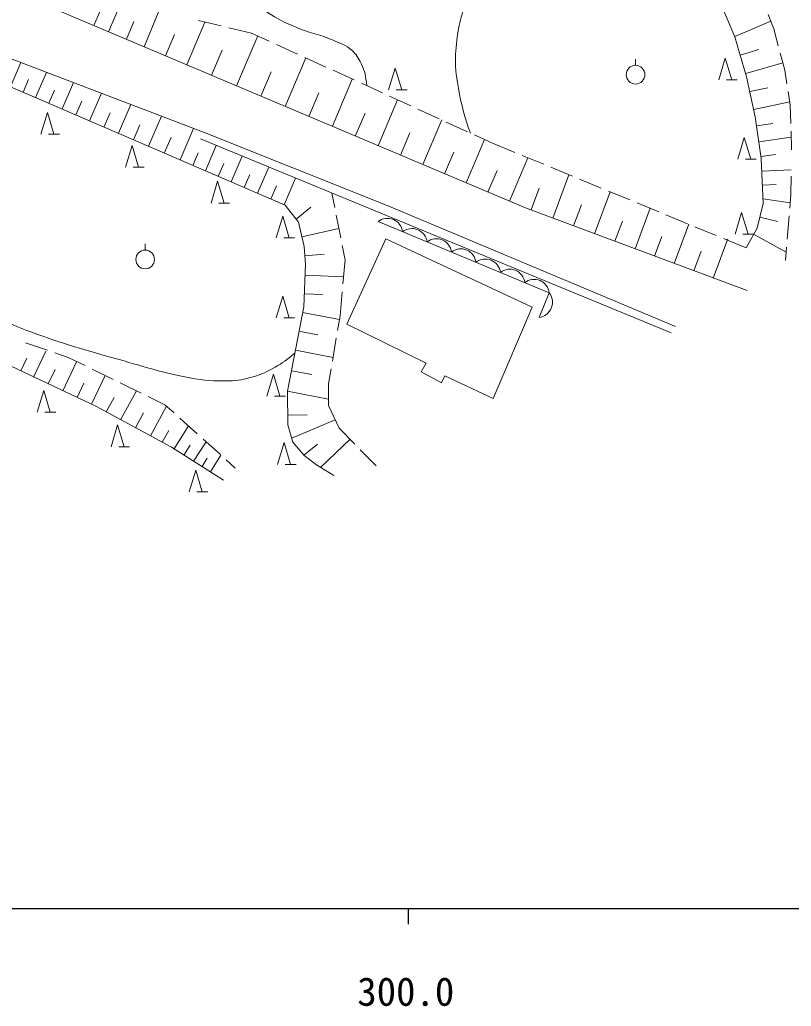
# Model space of a CAD drawing. Units: millimetres, scale not verified. Extents: x 40000 to 680000, y 20000 to 380000.
# Drawn here: x 343040 to 392611, y 198715 to 262092 of the extents above; entities that cross this region are included whole.
import ezdxf
from ezdxf.enums import TextEntityAlignment as Align

# ---------------------------------------------------------------- set-up
doc = ezdxf.new("R2010")
doc.units = ezdxf.units.MM
doc.header["$LTSCALE"] = 1000
doc.layers.add('M-TTL-BAND', color=7, linetype='Continuous', lineweight=25)
doc.layers.add('M-WORK', color=1, linetype='Continuous', lineweight=13)
doc.styles.add('ＭＳ ゴシック', font='')
doc.styles.get('ＭＳ ゴシック').set_extended_font_data('MS Gothic')

msp = doc.modelspace()

# ---------------------------------------------------------------- linework, layer by layer
at = {"layer": 'M-TTL-BAND'}
for p, q in [((40000, 205000), (579000, 205000)), ((368000, 205000), (368000, 204000))]:
    msp.add_line(p, q, dxfattribs=at)
at = {"layer": 'M-WORK'}
for p, q in [((348752, 261321), (349549, 263206)), ((388985, 260993), (388009, 263303)), ((345509, 262691), (375526, 250006)), ((347810, 261719), (348208, 262662)), ((351025, 260360), (351986, 262633)), ((391136, 262432), (391493, 261511)), ((349889, 260840), (350369, 261977)), ((353767, 259201), (354925, 261943)), ((354532, 262035), (355992, 261692)), ((388977, 261011), (391305, 261995)), ((352396, 259781), (352975, 261151)), ((356479, 261578), (357934, 261236)), ((357934, 261236), (359076, 260714)), ((391493, 261511), (391779, 260418)), ((354948, 254830), (339994, 260525)), ((356976, 257845), (358332, 261054)), ((359530, 260507), (360895, 259883)), ((389741, 258424), (388985, 260993)), ((355371, 258523), (356049, 260128)), ((389330, 259821), (390521, 260172)), ((391905, 259935), (392190, 258842)), ((342443, 257789), (343111, 259338)), ((360095, 256527), (361413, 259646)), ((361349, 259676), (362714, 259052)), ((382606, 259163), (382606, 259563)), ((387951, 258224), (388371, 259624)), ((388371, 259624), (388791, 258224)), ((389681, 258630), (392062, 259332)), ((344062, 257090), (344761, 258710)), ((358535, 257186), (359194, 258746)), ((363169, 258844), (364533, 258221)), ((366743, 257590), (367163, 258990)), ((367163, 258990), (367583, 257590)), ((392190, 258842), (392330, 257974)), ((340887, 258460), (360089, 250174)), ((343252, 257439), (343602, 258249)), ((345756, 256359), (346487, 258053)), ((363127, 255246), (364409, 258278)), ((364988, 258013), (366352, 257390)), ((389141, 258224), (388441, 258224)), ((390299, 255856), (389741, 258424)), ((344909, 256725), (345274, 257571)), ((347526, 255595), (348291, 257366)), ((361611, 255886), (362252, 257402)), ((367933, 257590), (367233, 257590)), ((389947, 257476), (391106, 257727)), ((392409, 257480), (392549, 256612)), ((346641, 255977), (347023, 256862)), ((366075, 254000), (367320, 256948)), ((366807, 257182), (368171, 256559)), ((390199, 256317), (392515, 256820)), ((344401, 254733), (344821, 256133)), ((344821, 256133), (345241, 254733)), ((348452, 255196), (348852, 256121)), ((349378, 254796), (350177, 256647)), ((364601, 254623), (365224, 256097)), ((368626, 256351), (369990, 255728)), ((392549, 256612), (392582, 255429)), ((351313, 253961), (352149, 255896)), ((368940, 252789), (370151, 255654)), ((370445, 255520), (371809, 254897)), ((390677, 253181), (390299, 255856)), ((390380, 255284), (391419, 255431)), ((350345, 254378), (350763, 255346)), ((353337, 253087), (354211, 255111)), ((366655, 250151), (354948, 254830)), ((367507, 253395), (368113, 254827)), ((392596, 254929), (392628, 253745)), ((345591, 254733), (344891, 254733)), ((352325, 253524), (352762, 254536)), ((354654, 254432), (384899, 241968)), ((371725, 251612), (372902, 254397)), ((372264, 254689), (373405, 254167)), ((373405, 254167), (374856, 253568)), ((389170, 253127), (389590, 254527)), ((389590, 254527), (390010, 253127)), ((390527, 254244), (392606, 254538)), ((349837, 252613), (350257, 254013)), ((350257, 254013), (350677, 252613)), ((354152, 252736), (354503, 253550)), ((354967, 252384), (355670, 254014)), ((370332, 252201), (370921, 253593)), ((356623, 251669), (357338, 253326)), ((374514, 250434), (375692, 253222)), ((375318, 253377), (376704, 252804)), ((390360, 253127), (389660, 253127)), ((390660, 253304), (391599, 253437)), ((390810, 250287), (390677, 253181)), ((351027, 252613), (350327, 252613)), ((355795, 252027), (356152, 252855)), ((358308, 250942), (359035, 252627)), ((373119, 251023), (373709, 252417)), ((377166, 252613), (378552, 252040)), ((390715, 252358), (392610, 252445)), ((355333, 250313), (355753, 251713)), ((355753, 251713), (356173, 250313)), ((357466, 251306), (357829, 252148)), ((360021, 250203), (360760, 251916)), ((377281, 249351), (378321, 252136)), ((379014, 251849), (380401, 251276)), ((392605, 252051), (392589, 250858)), ((359164, 250573), (359534, 251429)), ((375889, 249870), (376409, 251263)), ((379973, 248346), (380978, 251038)), ((380863, 251085), (382249, 250512)), ((390756, 251470), (391643, 251510)), ((363276, 250034), (363095, 250953)), ((390796, 250582), (392543, 250324)), ((392589, 250858), (392515, 249983)), ((356523, 250313), (355823, 250313)), ((360089, 250174), (360957, 249093)), ((360804, 249283), (361752, 250045)), ((385168, 242386), (366655, 250151)), ((375526, 250006), (389773, 244689)), ((378627, 248849), (379129, 250194)), ((382574, 247376), (383545, 249977)), ((382711, 250322), (384097, 249749)), ((390412, 248707), (390810, 250287)), ((359514, 248073), (359934, 249473)), ((359934, 249473), (360354, 248073)), ((360957, 249093), (361311, 247521)), ((363662, 248072), (363372, 249544)), ((381274, 247861), (381759, 249162)), ((384560, 249558), (385946, 248985)), ((389000, 248306), (389420, 249706)), ((389420, 249706), (389840, 248306)), ((390591, 249418), (391746, 249127)), ((392473, 249485), (392346, 247990)), ((361170, 248145), (363542, 248679)), ((385088, 246438), (386026, 248951)), ((386408, 248794), (387794, 248221)), ((389706, 247431), (390412, 248707)), ((360704, 248073), (360004, 248073)), ((364046, 242529), (366552, 248013)), ((366552, 248013), (375973, 243637)), ((383831, 246907), (384300, 248164)), ((387602, 245499), (388540, 248013)), ((388256, 248030), (389706, 247431)), ((390190, 248306), (389490, 248306)), ((390190, 248306), (392276, 247154)), ((351098, 247293), (351098, 247693)), ((361311, 247521), (361403, 246393)), ((363939, 246662), (363758, 247581)), ((386345, 245968), (386814, 247225)), ((392304, 247492), (392230, 246617)), ((361360, 246927), (362592, 247028)), ((363802, 245119), (363939, 246662)), ((361403, 246393), (361284, 243645)), ((361373, 245693), (363843, 245585)), ((359514, 242936), (359934, 244336)), ((359934, 244336), (360354, 242936)), ((361321, 244490), (362523, 244438)), ((363620, 243078), (363757, 244621)), ((361284, 243645), (360235, 238222)), ((375973, 243637), (373464, 237750)), ((360704, 242936), (360004, 242936)), ((361216, 243294), (363580, 242837)), ((363459, 242121), (363620, 243078)), ((369163, 240040), (364046, 242529)), ((360982, 242082), (362193, 241848)), ((363128, 240148), (363376, 241628)), ((344829, 240854), (343409, 241337)), ((360748, 240871), (363170, 240403)), ((341220, 240421), (347970, 237235)), ((343106, 239531), (343497, 240361)), ((343935, 239140), (344719, 240800)), ((346158, 240401), (345302, 240693)), ((347244, 239869), (346158, 240401)), ((344867, 238700), (345307, 239632)), ((345799, 238260), (346679, 240124)), ((349040, 238988), (347693, 239649)), ((362884, 238698), (363045, 239655)), ((368825, 239463), (369163, 240040)), ((347653, 237385), (348528, 239239)), ((358917, 237918), (359337, 239318)), ((359337, 239318), (359757, 237918)), ((360492, 239547), (361816, 239291)), ((370139, 238766), (368825, 239463)), ((370358, 239224), (370139, 238766)), ((373464, 237750), (370358, 239224)), ((346726, 237822), (347164, 238750)), ((350836, 238108), (349489, 238768)), ((362884, 237304), (362884, 238698)), ((344163, 236873), (344583, 238273)), ((344583, 238273), (345003, 236873)), ((348593, 236898), (349097, 237829)), ((349524, 236394), (350532, 238256)), ((352371, 237355), (351285, 237887)), ((360107, 237918), (359407, 237918)), ((360235, 238222), (360255, 236072)), ((360236, 238223), (362884, 237711)), ((347970, 237235), (352789, 234627)), ((351433, 235361), (352466, 237269)), ((352957, 236828), (352371, 237355)), ((363561, 235850), (362884, 237304)), ((345353, 236873), (344653, 236873)), ((350478, 235878), (350995, 236832)), ((354445, 235491), (353329, 236494)), ((360250, 236693), (361512, 236704)), ((348911, 234663), (349331, 236063)), ((349331, 236063), (349751, 234663)), ((352957, 234521), (353886, 235993)), ((360255, 236072), (360594, 234957)), ((360520, 235201), (363314, 236380)), ((364570, 234824), (363561, 235850)), ((352198, 234947), (352613, 235712)), ((355932, 234154), (354817, 235157)), ((362374, 233336), (364262, 235137)), ((350101, 234663), (349401, 234663)), ((352789, 234627), (356134, 232516)), ((353586, 234124), (353982, 234753)), ((354214, 233728), (355008, 234985)), ((359604, 233528), (360024, 234928)), ((360024, 234928), (360444, 233528)), ((360594, 234957), (361311, 234101)), ((361291, 234124), (362173, 234821)), ((354751, 233389), (355090, 233926)), ((355288, 233050), (355966, 234124)), ((361311, 234101), (362107, 233503)), ((365930, 233441), (364921, 234467)), ((356891, 233293), (356304, 233820)), ((360794, 233528), (360094, 233528)), ((362107, 233503), (363222, 232806)), ((353929, 231765), (354349, 233165)), ((354349, 233165), (354769, 231765)), ((355119, 231765), (354419, 231765))]:
    msp.add_line(p, q, dxfattribs=at)
msp.add_lwpolyline([(376403, 242969), (377060, 244552), (366069, 249122)], dxfattribs=at)
for centre in [(382606, 258563), (351098, 246693)]:
    msp.add_circle(centre, 600, dxfattribs=at)
for centre, radius, start, end in [((366673, 248359), 973, 6.507, 128.34174), ((368243, 247706), 973, 6.507, 128.34174), ((369813, 247053), 973, 6.507, 128.34174), ((371383, 246401), 973, 6.507, 128.34174), ((372954, 245748), 973, 6.507, 128.34174), ((374524, 245095), 973, 6.507, 128.34174), ((376094, 244442), 973, 6.507, 128.34174), ((376285, 243947), 984, 276.93353, 37.98035)]:
    msp.add_arc(centre, radius, start, end, dxfattribs=at)
for points, knots in [([(371995, 254812), (371606, 255923), (371489, 256297), (371301, 257282), (371080, 258445), (370973, 259125), (371074, 260306), (371181, 261558), (371366, 262260), (371789, 263443), (372235, 264690), (372951, 265183), (373382, 266435), (373666, 267256), (373710, 267762), (373740, 268630), (373765, 269352), (373700, 269768), (373512, 270467), (373320, 271183), (373005, 271518), (372830, 272239), (372696, 272786), (372664, 273006), (372605, 273663)], [0, 0, 0, 0, 1, 1, 1, 2, 2, 2, 3, 3, 3, 4, 4, 4, 5, 5, 5, 6, 6, 6, 7, 7, 7, 8, 8, 8, 8]), ([(355270, 266227), (355463, 265805), (355545, 265666), (355766, 265333), (356124, 264794), (356421, 264562), (356893, 264119), (357530, 263523), (357935, 263239), (358660, 262754), (359409, 262253), (359858, 262005), (360686, 261648), (361635, 261240), (362235, 261188), (363179, 260770), (363666, 260555), (363990, 260490), (364382, 260131), (364683, 259856), (364792, 259637), (364979, 259275), (365242, 258764), (365254, 258490), (365343, 257851)], [0, 0, 0, 0, 1, 1, 1, 2, 2, 2, 3, 3, 3, 4, 4, 4, 5, 5, 5, 6, 6, 6, 7, 7, 7, 8, 8, 8, 8]), ([(333378, 258088), (333950, 257566), (334158, 257385), (334548, 256843), (334899, 256355), (335018, 256031), (335304, 255502), (336406, 253470), (336978, 252306), (337972, 250219), (338343, 249442), (338522, 248993), (338829, 248188), (339209, 247188), (339162, 246534), (339605, 245560), (339862, 244996), (339996, 244655), (340406, 244190), (340950, 243572), (341282, 243215), (341999, 242810), (342649, 242441), (343050, 242298), (343751, 242040), (345928, 241237), (347186, 240892), (349419, 240261), (351186, 239761), (352167, 239426), (353972, 239093), (354939, 238914), (355498, 238872), (356481, 238894), (357101, 238908), (357450, 238990), (358047, 239159), (358619, 239321), (358923, 239478), (359441, 239770), (359970, 240067), (360155, 240220), (360708, 240668)], [0, 0, 0, 0, 1, 1, 1, 2, 2, 2, 3, 3, 3, 4, 4, 4, 5, 5, 5, 6, 6, 6, 7, 7, 7, 8, 8, 8, 9, 9, 9, 10, 10, 10, 11, 11, 11, 12, 12, 12, 13, 13, 13, 14, 14, 14, 14])]:
    msp.add_open_spline(points, degree=3, knots=knots, dxfattribs=at)

# ---------------------------------------------------------------- texts
at = {"layer": 'M-TTL-BAND', "style": 'ＭＳ ゴシック'}
msp.add_text('300.0', height=1833, dxfattribs=at).set_placement((367844, 198195), align=Align.BOTTOM_CENTER)

doc.saveas('drawing.dxf')
